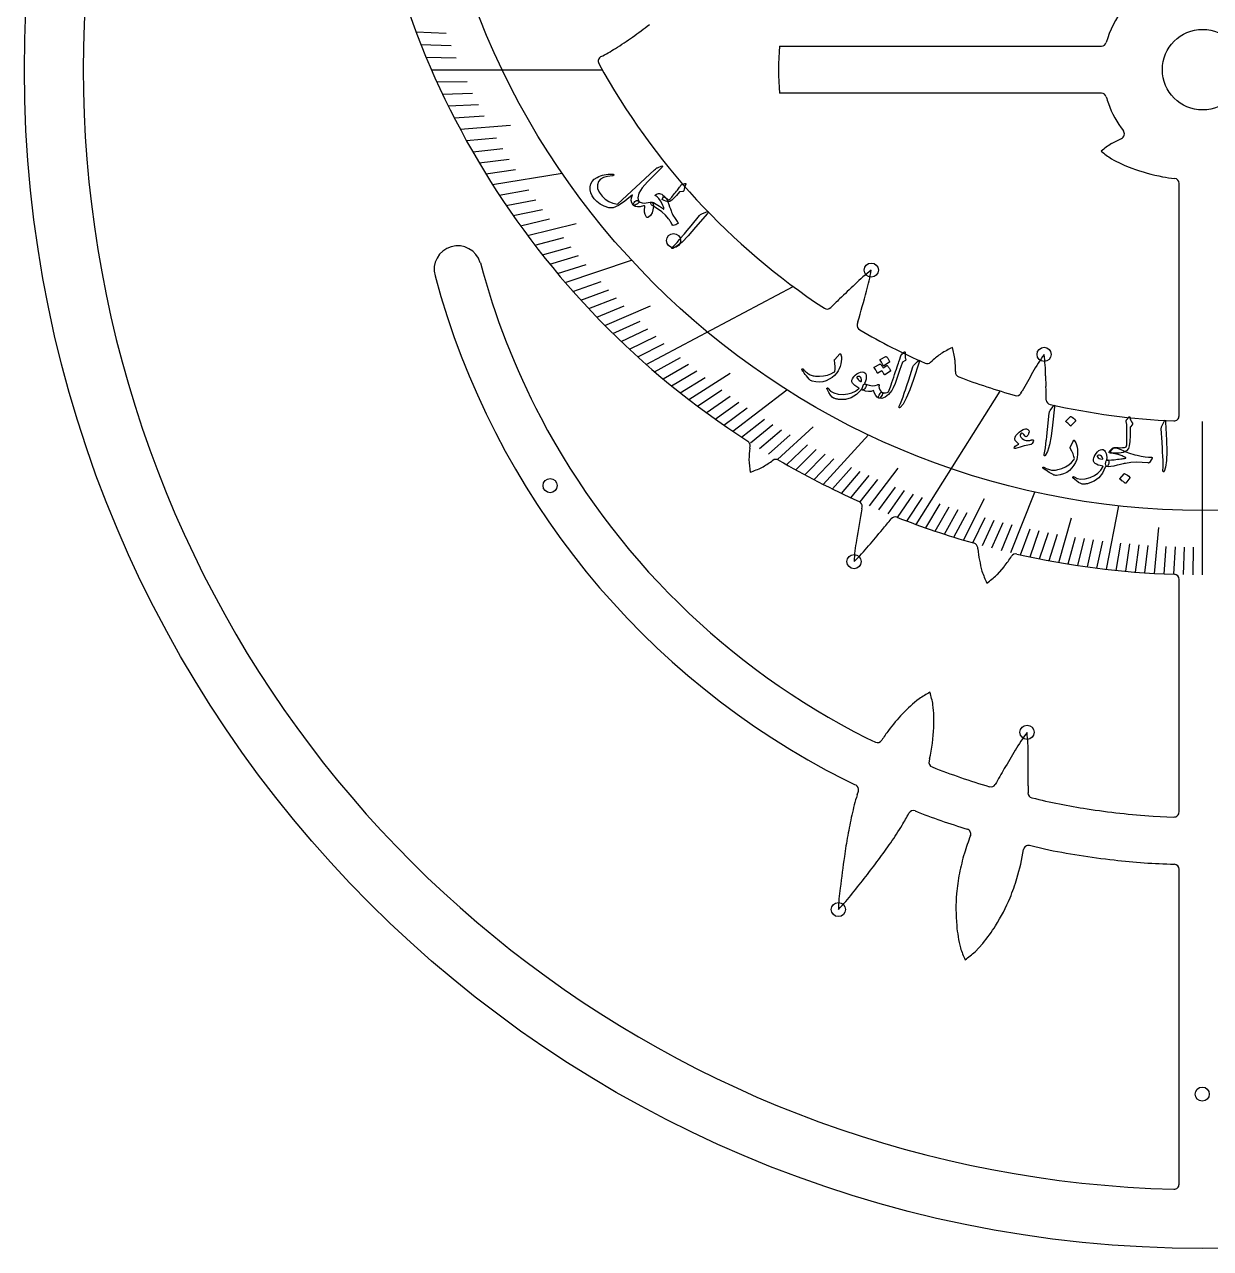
# Model space of a CAD drawing. Header units: millimetres. Extents: x -58 to 58, y -58 to 59.
# Drawn here: x -58.5 to 0.4, y -58.5 to 2.2 of the extents above; entities that cross this region are included whole.
import ezdxf

# ---------------------------------------------------------------- set-up
doc = ezdxf.new("R2010")
doc.units = ezdxf.units.MM
for name, color, linetype in [('CUT_INNER', 6, 'Continuous'), ('CUT_OUTER', 1, 'Continuous'), ('ENGRAVE', 7, 'Continuous'), ('ENGRAVE_FINE', 8, 'Continuous'), ('TEXT', 5, 'Continuous')]:
    doc.layers.add(name, color=color, linetype=linetype)

msp = doc.modelspace()

# ---------------------------------------------------------------- linework, layer by layer
at = {"layer": 'CUT_INNER'}
for points in [[(-21.004, 1.17), (-20.998, 1.17), (-5.026, 1.17)], [(-5.026, -1.17), (-20.998, -1.17), (-21.004, -1.17)], [(-4.529, -3.667), (-4.524, -3.665), (-4.023, -3.41)], [(-1.17, -17.182), (-1.17, -5.647)], [(-35.867, -9.58), (-35.865, -9.586)], [(-17.117, -12.512), (-17.151, -12.624)], [(-13.507, -14.516), (-13.431, -14.446)], [(-12.274, -14.977), (-12.275, -14.999)], [(-7.797, -15.195), (-7.782, -15.721)], [(-9.02, -16.052), (-8.963, -15.951)], [(-22.488, -18.777), (-22.474, -18.683)], [(-21.335, -19.386), (-21.396, -19.431)], [(-16.929, -21.79), (-16.913, -21.7)], [(-11.352, -23.495), (-11.39, -23.484)], [(-11.164, -23.786), (-11.17, -23.715)], [(-9.855, -24.647), (-10.223, -25.07), (-10.226, -25.074)], [(-1.17, -36.837), (-1.17, -25.292)], [(-16.672, -33.169), (-16.249, -33.37)], [(-13.558, -34.206), (-13.584, -34.309)], [(-17.158, -35.993), (-17.095, -35.798)], [(-8.665, -35.536), (-8.671, -35.886)], [(-2.463, -37.041), (-1.431, -37.087)], [(-7.854, -38.674), (-8.597, -38.506)], [(-1.17, -55.307), (-1.17, -39.68)], [(-10.92, -43.361), (-11.296, -43.776), (-11.3, -43.78)]]:
    msp.add_lwpolyline(points, dxfattribs=at)
msp.add_circle((0, 0), 2, dxfattribs=at)
for centre, radius, start, end in [((0, 0), 55.575, 121.71432, 268.52897), ((0, 16.717), 41.783, 133.78134, 237.2799), ((-0.001, 0.001), 4.971, 120.95136, 164.25202), ((-40.805, 19.179), 21.555, 305.45111, 308.21291), ((-37.221, 14.145), 15.375, 301.61756, 305.45119), ((-5.025, 1.42), 0.25, 270, 343.82812), ((-29.761, 0.426), 0.25, 117.99365, 208.65234), ((-34.367, 9.422), 9.857, 297.08694, 301.88023), ((-9.129, 0), 11.932, 174.37423, 185.62577), ((-0.003, 16.714), 34.174, 208.69409, 236.66775), ((-5.025, -1.42), 0.25, 16.17187, 90), ((-0.138, -0.047), 4.827, 195.66088, 199.72697), ((-0.01, -0.005), 4.961, 199.69389, 217.66426), ((-4.137, -3.188), 0.25, 296.91175, 37.26562), ((-0.984, -8.987), 6.393, 123.6779, 129.34865), ((-0.34, 1.77), 7.475, 231.06193, 235.91152), ((-0.997, 1.908), 7.247, 240.82973, 249.66221), ((-0.364, 3.523), 8.981, 249.46047, 259.5775), ((-0.85, 0.3), 5.725, 258.52302, 264.53917), ((-1.42, -5.647), 0.25, 360, 84.23153), ((-36.989, -9.911), 1.17, 16.42808, 196.1143), ((0.059, 0.026), 37.187, 194.98007, 207.69673), ((0, 0), 39.463, 195.03295, 243.26549), ((-11.023, -17.01), 8.91, 127.54584, 134.42251), ((-25.24, -8.488), 8.907, 343.69691, 350.58422), ((34.37, -65.745), 75.508, 133.13842, 133.94094), ((0.842, -31.144), 27.328, 133.66418, 134.95956), ((-81.552, 6.348), 67.138, 343.6851, 345.03538), ((-18.644, -11.629), 0.25, 236.77734, 314.86322), ((-16.911, -12.696), 0.25, 163.30685, 242.17373), ((-0.026, 16.669), 34.124, 240.11595, 246.23478), ((-9.104, -20.479), 7.475, 116.38767, 121.23726), ((-18.611, -15.403), 6.393, 9.00364, 14.67439), ((-13.677, -14.333), 0.25, 246.26953, 312.84695), ((-8.632, -20.031), 7.364, 126.19085, 130.66807), ((-19.04, -14.952), 6.766, 359.78554, 4.65851), ((-0.626, -19.311), 8.91, 144.42099, 151.29746), ((-16.704, -15.284), 8.907, 0.57186, 7.45938), ((-12.025, -15.009), 0.25, 177.8424, 251.16956), ((57.052, -52.823), 75.614, 150.0137, 150.81438), ((-0.006, 16.699), 34.159, 249.25583, 254.20414), ((-687.988, -30.956), 680.377, 1.22629, 1.283024), ((-9.237, -15.93), 0.25, 254.35547, 330.65438), ((-7.519, -16.368), 0.25, 186.24494, 257.16797), ((-0.004, 16.687), 34.148, 257.19088, 267.60613), ((0, 0), 37.123, 207.7033, 243.31364), ((-1.42, -17.182), 0.25, 267.71484, 0), ((-22.721, -18.646), 0.25, 351.54129, 57.12891), ((-15.765, -19.54), 6.766, 173.5223, 178.39527), ((-16.143, -19.045), 6.393, 182.7404, 188.41115), ((-25.557, -13.355), 7.364, 299.92761, 304.40483), ((-21.186, -19.587), 0.25, 59.60076, 126.58371), ((-0.042, 16.637), 41.693, 239.72882, 245.91573), ((-25.039, -12.962), 7.475, 290.12443, 294.97402), ((49.179, -33.508), 67.138, 169.94835, 171.29862), ((-17.158, -21.655), 0.25, 349.52502, 65.91797), ((-39.273, -3.2), 30.515, 319.98501, 321.28039), ((-15.269, -22.445), 0.25, 68.73223, 141.12646), ((-0.025, 16.636), 41.699, 248.69025, 254.18357), ((-73.917, 25.508), 75.508, 319.40166, 320.20418), ((-8.416, -24.904), 8.907, 169.96013, 176.84754), ((-23.478, -17.984), 8.91, 313.80915, 320.68573), ((-11.419, -23.735), 0.25, 4.73438, 74.35547), ((-3.952, -23), 7.255, 186.21893, 195.10538), ((-13.765, -21.402), 5.08, 320.30935, 327.33821), ((-9.278, -24.28), 0.25, 77.17179, 147.14062), ((-0.005, 16.678), 41.744, 257.24429, 268.06933), ((-4.934, -22.745), 6.393, 199.6154, 205.28615), ((-15.213, -19.506), 7.475, 306.99943, 311.84902), ((-1.42, -25.292), 0.25, 360, 88.06641), ((-10.008, -37.487), 7.475, 118.18057, 123.03016), ((-19.669, -32.71), 6.393, 10.79654, 16.4673), ((-9.626, -36.935), 7.247, 127.94837, 136.78086), ((-20.601, -32.307), 7.255, 357.40008, 6.28652), ((-8.43, -38.105), 8.92, 136.56738, 143.41124), ((-11.218, -36.166), 5.527, 142.31448, 148.46308), ((-22.393, -32.253), 9.048, 347.53329, 357.56965), ((-16.141, -33.144), 0.25, 244.57627, 328.24128), ((-1.582, -38.219), 8.91, 143.2292, 150.10574), ((-17.573, -33.857), 8.907, 359.38014, 6.26759), ((55.295, -72.868), 75.508, 148.82168, 149.62421), ((-75.799, -34.796), 67.138, 359.36837, 0.71864), ((-13.342, -34.37), 0.25, 165.99601, 249.66102), ((-0.976, -3), 33.969, 248.49563, 253.563), ((24.383, -54.834), 39.72, 149.51945, 150.81484), ((-11.949, -23.776), 12.853, 243.15543, 245.75908), ((-17.333, -35.722), 0.25, 342.21641, 64.57627), ((-10.512, -35.342), 0.25, 252.20339, 330.54648), ((-2.422, -40.38), 15.375, 163.4237, 167.25734), ((-8.422, -35.891), 0.25, 178.94504, 257.28814), ((-0.987, -5.508), 31.529, 256.25857, 261.33584), ((3.606, -41.743), 21.555, 167.25725, 170.01905), ((-22.634, -32.717), 9.07, 328.22052, 332.52172), ((-14.366, -37.019), 0.25, 69.66102, 152.02088), ((-2.651, -7.51), 31.499, 248.33569, 253.3322), ((0, 0), 37.123, 261.11025, 266.195), ((-1.42, -36.837), 0.25, 267.45763, 360), ((-30.292, -28.166), 17.977, 325.45665, 328.74791), ((16.332, -43.987), 34.477, 170.0109, 171.75257), ((-1.231, -42.053), 11.062, 158.56618, 163.36934), ((-11.762, -37.924), 0.25, 339.648, 72.20339), ((-37.53, -23.187), 26.762, 323.22825, 325.46062), ((-19.893, -36.963), 11.133, 343.46341, 350.9946), ((-8.652, -38.75), 0.25, 77.28814, 169.84353), ((0, 0), 39.463, 258.51962, 263.60437), ((48.653, -48.686), 67.138, 171.74125, 173.09152), ((-53.266, -11.441), 46.399, 321.94694, 323.24232), ((-1.948, -41.857), 10.319, 163.27468, 168.92565), ((-0.491, -5.472), 33.97, 263.39879, 268.45121), ((-1.42, -39.68), 0.25, 360, 87.45763), ((-76.228, 6.45), 75.508, 321.19457, 321.99709), ((-2.791, -41.688), 9.459, 168.94697, 175.16184), ((-9.181, -41.888), 8.909, 171.75333, 178.63955), ((-18.608, -37.34), 9.793, 337.46053, 343.43375), ((-24.452, -35.443), 8.909, 315.60127, 322.47888), ((-3.201, -41.654), 9.048, 175.16041, 185.19677), ((-18.019, -37.587), 9.155, 327.69174, 337.47494), ((-4.984, -41.837), 7.255, 185.02719, 193.91364), ((-17.426, -37.971), 8.448, 320.35825, 327.7448), ((-5.961, -41.561), 6.393, 198.42366, 204.09442), ((-16.17, -38.11), 7.475, 305.80769, 310.65728), ((-1.42, -55.307), 0.25, 268.41797, 360)]:
    msp.add_arc(centre, radius, start, end, dxfattribs=at)
at = {"layer": 'CUT_OUTER'}
msp.add_circle((0, 0), 58.5, dxfattribs=at)
at = {"layer": 'ENGRAVE'}
for points in [[(-38.294, 0), (-29.811, 0)], [(-35.262, -5.698), (-31.803, -5.139)], [(-31.653, -10.559), (-28.355, -9.458)], [(-27.635, -14.623), (-20.33, -10.757)], [(-23.334, -17.944), (-20.651, -15.881)], [(-14.22, -22.572), (-10.049, -15.951)], [(0, -25.067), (0, -17.462)], [(-18.84, -20.578), (-16.593, -18.123)], [(-9.519, -23.968), (-8.325, -20.964)], [(-4.77, -24.793), (-4.165, -21.647)]]:
    msp.add_lwpolyline(points, dxfattribs=at)
for centre, radius in [((0, 16.717), 38.589), ((-26.271, -8.481), 0.351), ((-16.452, -9.945), 0.351), ((-7.872, -14.126), 0.351), ((-32.401, -20.64), 0.351), ((-17.31, -24.414), 0.351), ((-8.719, -32.884), 0.351), ((-18.087, -41.677), 0.351), ((-0.02, -50.837), 0.351)]:
    msp.add_circle(centre, radius, dxfattribs=at)
at = {"layer": 'ENGRAVE_FINE'}
for points in [[(-39.059, 1.876), (-37.562, 1.804)], [(-38.812, 1.242), (-37.315, 1.194)], [(-38.557, 0.617), (-37.059, 0.593)], [(-38.022, -0.608), (-36.524, -0.584)], [(-37.743, -1.208), (-36.246, -1.16)], [(-37.457, -1.799), (-35.96, -1.727)], [(-37.163, -2.382), (-35.668, -2.286)], [(-36.862, -2.956), (-34.369, -2.756)], [(-36.555, -3.521), (-35.065, -3.378)], [(-36.241, -4.078), (-34.754, -3.911)], [(-35.921, -4.627), (-34.437, -4.436)], [(-35.594, -5.167), (-34.114, -4.952)], [(-34.924, -6.221), (-33.453, -5.96)], [(-34.58, -6.736), (-33.115, -6.451)], [(-34.231, -7.243), (-32.771, -6.934)], [(-33.877, -7.741), (-32.423, -7.409)], [(-33.518, -8.231), (-31.101, -7.637)], [(-33.154, -8.713), (-31.714, -8.334)], [(-32.785, -9.186), (-31.353, -8.785)], [(-32.412, -9.652), (-30.987, -9.227)], [(-32.035, -10.109), (-30.618, -9.662)], [(-31.267, -11), (-29.869, -10.508)], [(-30.877, -11.433), (-29.489, -10.919)], [(-30.484, -11.859), (-29.105, -11.323)], [(-30.087, -12.277), (-28.719, -11.718)], [(-29.686, -12.687), (-27.42, -11.718)], [(-29.282, -13.089), (-27.936, -12.487)], [(-28.875, -13.484), (-27.541, -12.861)], [(-28.465, -13.871), (-27.142, -13.227)], [(-28.051, -14.25), (-26.742, -13.585)], [(-27.216, -14.987), (-25.933, -14.28)], [(-26.794, -15.344), (-25.524, -14.617)], [(-26.37, -15.694), (-25.114, -14.947)], [(-25.513, -16.373), (-23.467, -15.059)], [(-25.943, -16.037), (-24.702, -15.27)], [(-25.082, -16.701), (-23.871, -15.895)], [(-24.648, -17.022), (-23.453, -16.197)], [(-24.212, -17.337), (-23.032, -16.492)], [(-23.774, -17.644), (-22.611, -16.781)], [(-22.892, -18.238), (-21.762, -17.338)], [(-22.448, -18.524), (-21.336, -17.607)], [(-22.003, -18.804), (-20.908, -17.869)], [(-21.555, -19.077), (-20.479, -18.125)], [(-21.107, -19.344), (-19.341, -17.726)], [(-20.656, -19.604), (-19.617, -18.617)], [(-20.204, -19.857), (-19.184, -18.854)], [(-19.751, -20.104), (-18.75, -19.085)], [(-19.296, -20.344), (-18.315, -19.309)], [(-18.383, -20.805), (-17.442, -19.74)], [(-17.925, -21.026), (-17.004, -19.946)], [(-16.543, -21.652), (-15.112, -19.78)], [(-17.465, -21.241), (-16.565, -20.147)], [(-17.005, -21.45), (-16.125, -20.341)], [(-16.08, -21.849), (-15.244, -20.712)], [(-15.616, -22.038), (-14.802, -20.889)], [(-15.152, -22.223), (-14.359, -21.061)], [(-14.686, -22.401), (-13.916, -21.226)], [(-13.753, -22.738), (-13.028, -21.54)], [(-13.285, -22.898), (-12.583, -21.689)], [(-12.816, -23.052), (-12.138, -21.832)], [(-11.877, -23.343), (-10.824, -21.273)], [(-12.347, -23.201), (-11.692, -21.97)], [(-11.406, -23.48), (-10.799, -22.228)], [(-10.935, -23.61), (-10.351, -22.349)], [(-10.463, -23.735), (-9.904, -22.465)], [(-7.149, -24.451), (-6.504, -22.246)], [(-9.991, -23.854), (-9.456, -22.576)], [(-9.045, -24.076), (-8.559, -22.781)], [(-8.572, -24.178), (-8.11, -22.875)], [(-8.098, -24.274), (-7.661, -22.965)], [(-7.623, -24.365), (-7.212, -23.049)], [(-2.386, -24.998), (-2.169, -22.725)], [(-6.673, -24.53), (-6.312, -23.202)], [(-6.198, -24.604), (-5.862, -23.27)], [(-5.722, -24.673), (-5.412, -23.334)], [(-5.246, -24.736), (-4.961, -23.392)], [(-4.294, -24.845), (-4.06, -23.493)], [(-3.817, -24.892), (-3.609, -23.536)], [(-3.34, -24.933), (-3.158, -23.574)], [(-2.863, -24.968), (-2.707, -23.607)], [(-1.909, -25.023), (-1.805, -23.657)], [(-1.432, -25.042), (-1.354, -23.675)], [(-0.955, -25.056), (-0.903, -23.688)], [(-0.477, -25.064), (-0.451, -23.695)]]:
    msp.add_lwpolyline(points, dxfattribs=at)
at = {"layer": 'TEXT'}
for points in [[(-27.571, -5.559), (-27.837, -5.859), (-27.996, -6.127), (-28.046, -6.365), (-27.988, -6.571), (-27.994, -6.592), (-28.02, -6.619), (-28.065, -6.651), (-28.13, -6.688), (-28.182, -6.716), (-28.224, -6.73), (-28.255, -6.732), (-28.275, -6.721), (-28.342, -6.611), (-28.371, -6.488), (-28.363, -6.353), (-28.317, -6.205), (-28.683, -6.528), (-28.998, -6.744), (-29.263, -6.852), (-29.477, -6.852), (-29.714, -6.768), (-29.915, -6.666), (-30.08, -6.547), (-30.209, -6.413), (-30.314, -6.26), (-30.384, -6.108), (-30.419, -5.958), (-30.419, -5.81), (-30.384, -5.67), (-30.314, -5.546), (-30.208, -5.438), (-30.067, -5.345), (-29.984, -5.305), (-29.898, -5.271), (-29.807, -5.242), (-29.712, -5.218), (-29.614, -5.2), (-29.511, -5.188), (-29.404, -5.181), (-29.292, -5.179), (-29.279, -5.181), (-29.267, -5.186), (-29.256, -5.193), (-29.247, -5.202), (-29.242, -5.211), (-29.24, -5.221), (-29.241, -5.231), (-29.245, -5.242), (-29.252, -5.252), (-29.263, -5.259), (-29.278, -5.264), (-29.296, -5.266), (-29.548, -5.294), (-29.749, -5.35), (-29.899, -5.435), (-29.998, -5.55), (-30.054, -5.714), (-30.043, -5.891), (-29.966, -6.078), (-29.822, -6.276), (-29.663, -6.427), (-29.482, -6.545), (-29.28, -6.628), (-29.057, -6.677), (-27.214, -4.975), (-27.17, -4.934), (-27.131, -4.902), (-27.097, -4.878), (-27.068, -4.863), (-26.854, -4.777), (-26.823, -4.785), (-26.815, -4.805), (-26.83, -4.836), (-26.867, -4.878)], [(-25.779, -5.676), (-25.763, -5.67), (-25.748, -5.665), (-25.734, -5.661), (-25.722, -5.657), (-25.712, -5.653), (-25.704, -5.65), (-25.697, -5.648), (-25.692, -5.646), (-25.682, -5.645), (-25.674, -5.647), (-25.666, -5.65), (-25.66, -5.655), (-25.656, -5.662), (-25.654, -5.67), (-25.654, -5.677), (-25.658, -5.686), (-25.699, -5.767), (-25.73, -5.846), (-25.752, -5.924), (-25.763, -6.001), (-25.768, -6.019), (-25.778, -6.033), (-25.794, -6.042), (-25.816, -6.047), (-25.968, -6.064), (-26.124, -6.248), (-26.25, -6.383), (-26.36, -6.479), (-26.454, -6.536), (-26.532, -6.554), (-26.583, -6.547), (-26.651, -6.528), (-26.734, -6.495), (-26.833, -6.448), (-26.811, -6.356), (-26.775, -6.309), (-26.723, -6.308), (-26.657, -6.353), (-26.613, -6.392), (-26.571, -6.425), (-26.532, -6.452), (-26.494, -6.473), (-26.482, -6.463), (-26.465, -6.447), (-26.444, -6.424), (-26.419, -6.395), (-26.389, -6.36), (-26.355, -6.319), (-26.316, -6.271), (-26.273, -6.218), (-26.219, -6.152), (-26.169, -6.09), (-26.123, -6.032), (-26.08, -5.977), (-26.041, -5.926), (-26.006, -5.877), (-25.975, -5.832), (-25.948, -5.79), (-25.925, -5.757), (-25.905, -5.732), (-25.888, -5.715), (-25.873, -5.707), (-25.857, -5.703), (-25.836, -5.696), (-25.81, -5.687), (-25.779, -5.676)], [(-27.327, -6.579), (-27.299, -6.619), (-27.28, -6.668), (-27.27, -6.726), (-27.271, -6.792), (-27.294, -6.963), (-27.341, -7.109), (-27.414, -7.229), (-27.511, -7.323), (-27.546, -7.342), (-27.579, -7.342), (-27.608, -7.324), (-27.635, -7.288), (-27.682, -7.187), (-27.708, -7.074), (-27.713, -6.947), (-27.698, -6.807), (-27.697, -6.778), (-27.706, -6.761), (-27.727, -6.755), (-27.757, -6.76), (-27.923, -6.805), (-28.066, -6.813), (-28.183, -6.784), (-28.277, -6.718), (-28.282, -6.708), (-28.282, -6.693), (-28.276, -6.674), (-28.266, -6.651), (-28.228, -6.592), (-28.188, -6.545), (-28.147, -6.511), (-28.104, -6.488), (-28.084, -6.484), (-28.064, -6.486), (-28.043, -6.493), (-28.022, -6.507), (-27.929, -6.574), (-27.833, -6.614), (-27.734, -6.626), (-27.633, -6.611), (-27.526, -6.584), (-27.44, -6.57), (-27.374, -6.568), (-27.327, -6.579)], [(-27.173, -6.209), (-27.122, -6.182), (-27.072, -6.163), (-27.022, -6.152), (-26.973, -6.149), (-26.919, -6.159), (-26.861, -6.183), (-26.8, -6.221), (-26.736, -6.273), (-26.704, -6.305), (-26.675, -6.337), (-26.648, -6.37), (-26.624, -6.405), (-26.603, -6.441), (-26.584, -6.478), (-26.567, -6.515), (-26.552, -6.553), (-26.507, -6.686), (-26.465, -6.805), (-26.427, -6.91), (-26.394, -7), (-26.365, -7.075), (-26.34, -7.137), (-26.32, -7.185), (-26.303, -7.218), (-26.268, -7.277), (-26.232, -7.334), (-26.197, -7.388), (-26.162, -7.438), (-26.127, -7.485), (-26.094, -7.529), (-26.063, -7.57), (-26.034, -7.608), (-26.03, -7.614), (-26.032, -7.622), (-26.039, -7.63), (-26.051, -7.638), (-26.108, -7.67), (-26.166, -7.695), (-26.227, -7.714), (-26.29, -7.727), (-26.299, -7.726), (-26.307, -7.723), (-26.314, -7.718), (-26.321, -7.71), (-26.349, -7.662), (-26.376, -7.616), (-26.402, -7.573), (-26.428, -7.532), (-26.453, -7.493), (-26.477, -7.458), (-26.502, -7.425), (-26.525, -7.395), (-26.676, -7.224), (-26.854, -7.062), (-27.06, -6.907), (-27.294, -6.758), (-27.334, -6.732), (-27.364, -6.702), (-27.386, -6.67), (-27.4, -6.636), (-27.403, -6.605), (-27.395, -6.584), (-27.377, -6.573), (-27.348, -6.572), (-27.263, -6.599), (-27.14, -6.666), (-26.977, -6.77), (-26.775, -6.912), (-26.766, -6.917), (-26.758, -6.92), (-26.753, -6.921), (-26.749, -6.919), (-26.746, -6.891), (-26.762, -6.833), (-26.797, -6.747), (-26.85, -6.631), (-26.918, -6.506), (-26.995, -6.4), (-27.081, -6.312), (-27.179, -6.242), (-27.188, -6.235), (-27.19, -6.228), (-27.185, -6.219), (-27.173, -6.209)], [(-24.661, -7.066), (-24.588, -7.043), (-24.553, -7.046), (-24.553, -7.074), (-24.59, -7.129), (-25.179, -7.816), (-25.541, -8.238), (-25.849, -8.555), (-26.105, -8.766), (-26.31, -8.87), (-26.331, -8.874), (-26.346, -8.873), (-26.354, -8.867), (-26.354, -8.856), (-26.351, -8.844), (-26.344, -8.831), (-26.334, -8.817), (-26.32, -8.802), (-26.206, -8.691), (-26.089, -8.568), (-25.971, -8.433), (-25.851, -8.286), (-25.819, -8.248), (-25.734, -8.146), (-25.594, -7.978), (-25.401, -7.745), (-24.975, -7.228), (-24.951, -7.202), (-24.926, -7.18), (-24.901, -7.163), (-24.875, -7.151)], [(-18.008, -14.108), (-18.003, -14.103), (-17.998, -14.1), (-17.993, -14.098), (-17.989, -14.097), (-17.98, -14.102), (-17.971, -14.112), (-17.964, -14.128), (-17.957, -14.15), (-17.939, -14.253), (-17.936, -14.361), (-17.946, -14.476), (-17.97, -14.598), (-18.006, -14.722), (-18.051, -14.84), (-18.105, -14.949), (-18.17, -15.051), (-18.277, -15.173), (-18.401, -15.277), (-18.54, -15.365), (-18.696, -15.436), (-18.862, -15.485), (-19.032, -15.505), (-19.205, -15.494), (-19.381, -15.454), (-19.425, -15.438), (-19.466, -15.417), (-19.503, -15.389), (-19.536, -15.356), (-19.608, -15.27), (-19.672, -15.192), (-19.729, -15.121), (-19.778, -15.058), (-19.819, -15.002), (-19.852, -14.954), (-19.877, -14.914), (-19.895, -14.882), (-19.898, -14.874), (-19.899, -14.867), (-19.898, -14.861), (-19.896, -14.855), (-19.892, -14.85), (-19.886, -14.845), (-19.88, -14.842), (-19.873, -14.84), (-19.865, -14.839), (-19.857, -14.842), (-19.849, -14.847), (-19.842, -14.855), (-19.796, -14.904), (-19.75, -14.949), (-19.705, -14.989), (-19.661, -15.026), (-19.618, -15.059), (-19.574, -15.088), (-19.53, -15.114), (-19.487, -15.136), (-19.442, -15.155), (-19.393, -15.171), (-19.341, -15.185), (-19.285, -15.196), (-19.226, -15.204), (-19.163, -15.21), (-19.096, -15.212), (-19.026, -15.212), (-18.822, -15.196), (-18.634, -15.159), (-18.462, -15.1), (-18.306, -15.019), (-18.295, -15.012), (-18.285, -15.002), (-18.277, -14.989), (-18.271, -14.972), (-18.253, -14.863), (-18.248, -14.733), (-18.257, -14.582), (-18.278, -14.41), (-18.278, -14.4), (-18.276, -14.392), (-18.274, -14.386), (-18.27, -14.381)], [(-14.959, -14.146), (-14.912, -14.102), (-14.875, -14.068), (-14.848, -14.042), (-14.831, -14.024), (-14.819, -14.014), (-14.807, -14.008), (-14.796, -14.007), (-14.785, -14.01), (-14.774, -14.017), (-14.768, -14.028), (-14.765, -14.042), (-14.766, -14.059), (-14.774, -14.143), (-14.774, -14.222), (-14.764, -14.297), (-14.746, -14.367), (-14.742, -14.388), (-14.747, -14.408), (-14.762, -14.426), (-14.786, -14.442), (-14.905, -14.511), (-14.922, -14.56), (-14.939, -14.607), (-14.955, -14.654), (-14.971, -14.7), (-14.987, -14.745), (-15.002, -14.789), (-15.017, -14.833), (-15.031, -14.875), (-15.163, -15.27), (-15.274, -15.575), (-15.363, -15.79), (-15.432, -15.915), (-15.606, -16.119), (-15.771, -16.252), (-15.926, -16.314), (-16.073, -16.305), (-16.076, -16.304), (-16.079, -16.302), (-16.083, -16.3), (-16.086, -16.299), (-16.097, -16.27), (-16.089, -16.222), (-16.062, -16.152), (-16.017, -16.063), (-15.997, -16.031), (-15.976, -16.011), (-15.953, -16.003), (-15.928, -16.008), (-15.835, -16.032), (-15.749, -16.036), (-15.672, -16.019), (-15.602, -15.981), (-15.572, -15.91), (-15.539, -15.829), (-15.504, -15.736), (-15.467, -15.634), (-15.427, -15.521), (-15.385, -15.398), (-15.34, -15.266), (-15.293, -15.125), (-15.246, -14.986), (-15.204, -14.862), (-15.166, -14.751), (-15.134, -14.654), (-15.107, -14.571), (-15.084, -14.503), (-15.065, -14.448), (-15.051, -14.408), (-14.991, -14.204), (-14.983, -14.185), (-14.975, -14.169), (-14.967, -14.156), (-14.959, -14.146)], [(-15.733, -14.23), (-15.727, -14.228), (-15.72, -14.229), (-15.712, -14.232), (-15.704, -14.237), (-15.679, -14.265), (-15.656, -14.293), (-15.634, -14.323), (-15.614, -14.353), (-15.595, -14.384), (-15.577, -14.416), (-15.561, -14.45), (-15.547, -14.485), (-15.544, -14.496), (-15.545, -14.505), (-15.548, -14.512), (-15.555, -14.518), (-15.834, -14.691), (-15.842, -14.693), (-15.849, -14.689), (-15.856, -14.681), (-15.863, -14.668), (-15.868, -14.657), (-15.877, -14.64), (-15.89, -14.617), (-15.906, -14.588), (-15.927, -14.553), (-15.951, -14.512), (-15.98, -14.464), (-16.012, -14.41), (-16.016, -14.402), (-16.017, -14.395), (-16.014, -14.39), (-16.009, -14.387)], [(-14.158, -14.482), (-14.099, -14.433), (-14.065, -14.423), (-14.055, -14.449), (-14.069, -14.514), (-14.364, -15.37), (-14.544, -15.895), (-14.714, -16.303), (-14.874, -16.594), (-15.026, -16.766), (-15.045, -16.778), (-15.059, -16.782), (-15.068, -16.779), (-15.073, -16.77), (-15.074, -16.757), (-15.073, -16.742), (-15.068, -16.726), (-15.061, -16.706), (-14.995, -16.561), (-14.932, -16.404), (-14.873, -16.235), (-14.815, -16.054), (-14.799, -16.007), (-14.758, -15.88), (-14.69, -15.673), (-14.596, -15.386), (-14.391, -14.747), (-14.378, -14.714), (-14.363, -14.685), (-14.345, -14.66), (-14.326, -14.639)], [(-16.975, -15.896), (-17.194, -16.124), (-17.444, -16.279), (-17.726, -16.36), (-18.04, -16.367), (-18.081, -16.363), (-18.121, -16.357), (-18.16, -16.35), (-18.198, -16.342), (-18.233, -16.332), (-18.268, -16.321), (-18.3, -16.309), (-18.331, -16.296), (-18.397, -16.245), (-18.473, -16.156), (-18.557, -16.027), (-18.649, -15.858), (-18.657, -15.837), (-18.659, -15.82), (-18.655, -15.806), (-18.645, -15.797), (-18.632, -15.793), (-18.619, -15.795), (-18.607, -15.803), (-18.595, -15.817), (-18.474, -15.947), (-18.308, -16.04), (-18.098, -16.095), (-17.845, -16.113), (-17.622, -16.094), (-17.417, -16.039), (-17.232, -15.949), (-17.065, -15.825), (-17.062, -15.818), (-17.062, -15.813), (-17.063, -15.807), (-17.066, -15.803), (-17.177, -15.736), (-17.267, -15.672), (-17.337, -15.61), (-17.386, -15.55), (-17.413, -15.483), (-17.413, -15.412), (-17.387, -15.334), (-17.334, -15.251), (-17.326, -15.241), (-17.318, -15.23), (-17.309, -15.22), (-17.299, -15.21), (-17.289, -15.199), (-17.278, -15.188), (-17.267, -15.177), (-17.254, -15.165), (-17.166, -15.093), (-17.078, -15.041), (-16.991, -15.009), (-16.905, -14.998), (-16.828, -15.007), (-16.77, -15.038), (-16.73, -15.092), (-16.708, -15.168), (-16.703, -15.261), (-16.714, -15.36), (-16.741, -15.465), (-16.784, -15.577), (-16.777, -15.58), (-16.771, -15.583), (-16.765, -15.586), (-16.758, -15.588), (-16.752, -15.59), (-16.746, -15.593), (-16.739, -15.596), (-16.733, -15.599), (-16.713, -15.615), (-16.703, -15.639), (-16.703, -15.668), (-16.712, -15.705), (-16.728, -15.743), (-16.747, -15.779), (-16.771, -15.814), (-16.798, -15.847), (-16.826, -15.875), (-16.85, -15.892), (-16.87, -15.899), (-16.887, -15.897), (-16.95, -15.864), (-16.953, -15.87), (-16.959, -15.877), (-16.966, -15.886), (-16.975, -15.896)], [(-15.685, -14.683), (-15.679, -14.681), (-15.672, -14.681), (-15.665, -14.684), (-15.656, -14.689), (-15.631, -14.717), (-15.607, -14.746), (-15.585, -14.775), (-15.564, -14.805), (-15.544, -14.836), (-15.527, -14.868), (-15.51, -14.902), (-15.495, -14.937), (-15.493, -14.947), (-15.494, -14.955), (-15.499, -14.962), (-15.506, -14.969), (-15.785, -15.143), (-15.791, -15.144), (-15.797, -15.141), (-15.804, -15.133), (-15.811, -15.122), (-15.816, -15.114), (-15.823, -15.102), (-15.833, -15.085), (-15.845, -15.064), (-15.86, -15.039), (-15.878, -15.009), (-15.899, -14.976), (-15.922, -14.939), (-16.129, -15.065), (-16.137, -15.067), (-16.144, -15.064), (-16.151, -15.056), (-16.158, -15.042), (-16.163, -15.031), (-16.173, -15.014), (-16.186, -14.991), (-16.202, -14.962), (-16.223, -14.927), (-16.247, -14.885), (-16.277, -14.837), (-16.31, -14.782), (-16.312, -14.775), (-16.312, -14.769), (-16.309, -14.764), (-16.303, -14.761), (-16.024, -14.606), (-16.018, -14.604), (-16.012, -14.605), (-16.004, -14.607), (-15.996, -14.613), (-15.978, -14.633), (-15.96, -14.653), (-15.943, -14.674), (-15.927, -14.695), (-15.911, -14.717), (-15.896, -14.74), (-15.883, -14.764), (-15.87, -14.788)], [(-16.943, -15.448), (-16.946, -15.37), (-16.961, -15.308), (-16.989, -15.262), (-17.029, -15.231), (-17.059, -15.224), (-17.089, -15.223), (-17.117, -15.227), (-17.145, -15.236), (-17.156, -15.243), (-17.163, -15.254), (-17.165, -15.268), (-17.163, -15.285), (-17.145, -15.333), (-17.107, -15.379), (-17.049, -15.424), (-16.97, -15.467), (-16.961, -15.47), (-16.953, -15.467), (-16.947, -15.46), (-16.943, -15.448)], [(-15.928, -16.008), (-15.905, -16.029), (-15.89, -16.047), (-15.882, -16.063), (-15.882, -16.075), (-15.886, -16.091), (-15.894, -16.11), (-15.906, -16.131), (-15.92, -16.154), (-15.972, -16.228), (-16.014, -16.278), (-16.048, -16.303), (-16.073, -16.305), (-16.157, -16.248), (-16.23, -16.166), (-16.289, -16.058), (-16.335, -15.925), (-16.462, -15.963), (-16.596, -15.97), (-16.739, -15.948), (-16.89, -15.895), (-16.904, -15.884), (-16.911, -15.868), (-16.913, -15.848), (-16.908, -15.823), (-16.863, -15.672), (-16.858, -15.656), (-16.848, -15.64), (-16.834, -15.625), (-16.814, -15.611), (-16.796, -15.602), (-16.777, -15.597), (-16.758, -15.597), (-16.738, -15.601), (-16.558, -15.662), (-16.399, -15.688), (-16.259, -15.678), (-16.139, -15.633), (-16.124, -15.626), (-16.11, -15.623), (-16.095, -15.624), (-16.08, -15.629), (-16.068, -15.638), (-16.061, -15.648), (-16.06, -15.66), (-16.065, -15.674), (-16.07, -15.686), (-16.075, -15.698), (-16.077, -15.708), (-16.078, -15.717), (-16.055, -15.811), (-16.022, -15.891), (-15.98, -15.956), (-15.928, -16.008)], [(-7.442, -16.726), (-7.394, -16.666), (-7.363, -16.649), (-7.348, -16.673), (-7.348, -16.739), (-7.461, -17.637), (-7.529, -18.188), (-7.612, -18.623), (-7.709, -18.94), (-7.822, -19.14), (-7.838, -19.155), (-7.851, -19.162), (-7.86, -19.162), (-7.867, -19.153), (-7.871, -19.141), (-7.872, -19.126), (-7.872, -19.109), (-7.868, -19.089), (-7.834, -18.933), (-7.805, -18.766), (-7.781, -18.589), (-7.762, -18.4), (-7.756, -18.351), (-7.741, -18.218), (-7.718, -18.001), (-7.685, -17.701), (-7.615, -17.034), (-7.609, -16.999), (-7.6, -16.967), (-7.589, -16.939), (-7.574, -16.915)], [(-6.566, -17.209), (-6.561, -17.205), (-6.554, -17.203), (-6.547, -17.204), (-6.537, -17.207), (-6.475, -17.248), (-6.418, -17.295), (-6.366, -17.347), (-6.319, -17.405), (-6.315, -17.413), (-6.314, -17.421), (-6.316, -17.428), (-6.321, -17.435), (-6.537, -17.679), (-6.545, -17.684), (-6.553, -17.684), (-6.562, -17.679), (-6.572, -17.668), (-6.58, -17.659), (-6.594, -17.645), (-6.612, -17.627), (-6.636, -17.604), (-6.664, -17.576), (-6.699, -17.543), (-6.739, -17.505), (-6.786, -17.462), (-6.792, -17.455), (-6.794, -17.449), (-6.793, -17.443), (-6.788, -17.439)], [(-3.769, -18.624), (-3.766, -18.518), (-3.763, -18.406), (-3.762, -18.289), (-3.761, -18.166), (-3.762, -18.037), (-3.764, -17.901), (-3.767, -17.759), (-3.771, -17.61), (-3.796, -17.455), (-3.794, -17.435), (-3.79, -17.417), (-3.783, -17.399), (-3.774, -17.383), (-3.768, -17.375), (-3.761, -17.364), (-3.751, -17.351), (-3.739, -17.335), (-3.724, -17.317), (-3.708, -17.295), (-3.69, -17.271), (-3.671, -17.243), (-3.664, -17.234), (-3.656, -17.228), (-3.647, -17.225), (-3.637, -17.224), (-3.629, -17.227), (-3.623, -17.233), (-3.619, -17.243), (-3.616, -17.256), (-3.6, -17.331), (-3.574, -17.404), (-3.537, -17.476), (-3.491, -17.547), (-3.48, -17.566), (-3.477, -17.585), (-3.482, -17.603), (-3.495, -17.62), (-3.58, -17.719), (-3.587, -17.731), (-3.593, -17.748), (-3.596, -17.769), (-3.598, -17.794), (-3.596, -18.157), (-3.61, -18.446), (-3.641, -18.663), (-3.689, -18.806), (-3.785, -18.917), (-3.939, -18.991), (-4.152, -19.029), (-4.422, -19.03), (-4.521, -19.012), (-4.566, -18.975), (-4.557, -18.919), (-4.495, -18.843), (-4.485, -18.833), (-4.475, -18.824), (-4.465, -18.814), (-4.455, -18.805), (-4.446, -18.797), (-4.437, -18.788), (-4.428, -18.779), (-4.42, -18.771), (-4.399, -18.756), (-4.376, -18.746), (-4.35, -18.741), (-4.321, -18.742), (-4.19, -18.754), (-4.075, -18.759), (-3.974, -18.756), (-3.888, -18.748), (-3.839, -18.735), (-3.803, -18.71), (-3.779, -18.673), (-3.769, -18.624)], [(-1.932, -17.489), (-1.895, -17.423), (-1.867, -17.401), (-1.847, -17.422), (-1.837, -17.487), (-1.803, -18.392), (-1.782, -18.947), (-1.792, -19.389), (-1.837, -19.718), (-1.916, -19.933), (-1.929, -19.951), (-1.941, -19.96), (-1.95, -19.961), (-1.958, -19.953), (-1.964, -19.942), (-1.968, -19.928), (-1.97, -19.91), (-1.97, -19.89), (-1.961, -19.731), (-1.96, -19.562), (-1.965, -19.382), (-1.977, -19.193), (-1.979, -19.144), (-1.986, -19.01), (-1.998, -18.793), (-2.014, -18.491), (-2.053, -17.821), (-2.053, -17.786), (-2.049, -17.753), (-2.042, -17.724), (-2.032, -17.697)], [(-8.462, -18.548), (-8.477, -18.57), (-8.493, -18.588), (-8.509, -18.601), (-8.526, -18.608), (-8.601, -18.618), (-8.682, -18.631), (-8.768, -18.649), (-8.861, -18.67), (-8.959, -18.696), (-9.063, -18.726), (-9.173, -18.761), (-9.289, -18.8), (-9.309, -18.803), (-9.325, -18.802), (-9.338, -18.796), (-9.347, -18.785), (-9.35, -18.78), (-9.351, -18.777), (-9.352, -18.774), (-9.352, -18.772), (-9.343, -18.733), (-9.302, -18.688), (-9.227, -18.638), (-9.121, -18.581), (-9.233, -18.49), (-9.303, -18.401), (-9.33, -18.314), (-9.316, -18.23), (-9.276, -18.157), (-9.209, -18.08), (-9.116, -17.996), (-8.995, -17.907), (-8.92, -17.861), (-8.854, -17.832), (-8.798, -17.818), (-8.751, -17.821), (-8.677, -17.853), (-8.633, -17.904), (-8.62, -17.974), (-8.639, -18.062), (-8.651, -18.093), (-8.668, -18.125), (-8.691, -18.155), (-8.719, -18.186), (-8.746, -18.207), (-8.77, -18.214), (-8.793, -18.205), (-8.812, -18.181), (-8.871, -18.102), (-8.927, -18.056), (-8.98, -18.045), (-9.03, -18.069), (-9.064, -18.118), (-9.063, -18.174), (-9.027, -18.238), (-8.955, -18.308), (-8.896, -18.35), (-8.83, -18.38), (-8.757, -18.4), (-8.675, -18.409), (-8.648, -18.409), (-8.618, -18.405), (-8.587, -18.399), (-8.553, -18.39), (-8.535, -18.385), (-8.518, -18.381), (-8.501, -18.377), (-8.485, -18.374), (-8.469, -18.372), (-8.455, -18.37), (-8.442, -18.37), (-8.431, -18.37), (-8.403, -18.378), (-8.39, -18.396), (-8.393, -18.424), (-8.411, -18.462)], [(-6.418, -18.401), (-6.415, -18.395), (-6.412, -18.39), (-6.408, -18.387), (-6.404, -18.385), (-6.394, -18.386), (-6.383, -18.392), (-6.37, -18.405), (-6.356, -18.423), (-6.304, -18.514), (-6.264, -18.615), (-6.234, -18.726), (-6.215, -18.848), (-6.207, -18.978), (-6.209, -19.103), (-6.223, -19.225), (-6.249, -19.343), (-6.309, -19.494), (-6.389, -19.634), (-6.49, -19.764), (-6.612, -19.884), (-6.752, -19.987), (-6.905, -20.063), (-7.071, -20.112), (-7.25, -20.134), (-7.297, -20.135), (-7.342, -20.128), (-7.387, -20.115), (-7.43, -20.095), (-7.526, -20.039), (-7.613, -19.987), (-7.691, -19.94), (-7.758, -19.897), (-7.816, -19.859), (-7.863, -19.825), (-7.901, -19.797), (-7.928, -19.772), (-7.934, -19.765), (-7.937, -19.759), (-7.939, -19.753), (-7.939, -19.747), (-7.936, -19.741), (-7.933, -19.735), (-7.928, -19.729), (-7.922, -19.725), (-7.915, -19.722), (-7.907, -19.721), (-7.898, -19.724), (-7.888, -19.728), (-7.827, -19.759), (-7.769, -19.785), (-7.713, -19.808), (-7.66, -19.828), (-7.607, -19.844), (-7.556, -19.856), (-7.507, -19.866), (-7.458, -19.871), (-7.409, -19.874), (-7.358, -19.872), (-7.304, -19.867), (-7.248, -19.859), (-7.189, -19.847), (-7.128, -19.831), (-7.065, -19.81), (-7, -19.786), (-6.813, -19.702), (-6.649, -19.602), (-6.507, -19.488), (-6.388, -19.36), (-6.38, -19.349), (-6.375, -19.336), (-6.372, -19.321), (-6.371, -19.303), (-6.391, -19.194), (-6.431, -19.071), (-6.491, -18.932), (-6.57, -18.777), (-6.573, -18.768), (-6.574, -18.759), (-6.574, -18.753), (-6.572, -18.747)], [(-4.033, -18.861), (-3.95, -18.904), (-3.862, -18.945), (-3.77, -18.983), (-3.674, -19.019), (-3.575, -19.052), (-3.472, -19.082), (-3.367, -19.11), (-3.258, -19.137), (-3.047, -19.181), (-2.859, -19.21), (-2.695, -19.226), (-2.553, -19.227), (-2.538, -19.228), (-2.526, -19.232), (-2.517, -19.24), (-2.511, -19.252), (-2.508, -19.265), (-2.508, -19.279), (-2.511, -19.293), (-2.518, -19.307), (-2.643, -19.493), (-2.655, -19.508), (-2.67, -19.517), (-2.687, -19.52), (-2.708, -19.518), (-3.003, -19.49), (-3.287, -19.483), (-3.561, -19.498), (-3.825, -19.536), (-3.84, -19.538), (-3.865, -19.543), (-3.901, -19.551), (-3.947, -19.561), (-4.005, -19.575), (-4.073, -19.591), (-4.151, -19.609), (-4.241, -19.63), (-4.414, -19.668), (-4.558, -19.692), (-4.673, -19.702), (-4.758, -19.7), (-4.779, -19.689), (-4.795, -19.663), (-4.808, -19.622), (-4.816, -19.566), (-4.814, -19.477), (-4.795, -19.415), (-4.761, -19.38), (-4.712, -19.372), (-4.638, -19.374), (-4.532, -19.369), (-4.395, -19.356), (-4.225, -19.336), (-4.139, -19.325), (-4.064, -19.315), (-4, -19.306), (-3.947, -19.299), (-3.904, -19.293), (-3.873, -19.288), (-3.852, -19.284), (-3.843, -19.282), (-3.839, -19.281), (-3.836, -19.28), (-3.833, -19.279), (-3.831, -19.278), (-3.829, -19.277), (-3.827, -19.277), (-3.825, -19.277), (-3.824, -19.277), (-3.812, -19.273), (-3.807, -19.267), (-3.809, -19.262), (-3.818, -19.255), (-3.857, -19.231), (-3.899, -19.209), (-3.943, -19.188), (-3.99, -19.168), (-4.039, -19.149), (-4.091, -19.131), (-4.144, -19.114), (-4.201, -19.098), (-4.256, -19.082), (-4.311, -19.069), (-4.365, -19.056), (-4.419, -19.045), (-4.471, -19.036), (-4.523, -19.029), (-4.573, -19.023), (-4.621, -19.02), (-4.634, -19.017), (-4.641, -19.011), (-4.645, -19.002), (-4.644, -18.991), (-4.635, -18.972), (-4.625, -18.953), (-4.613, -18.936), (-4.601, -18.919), (-4.587, -18.902), (-4.572, -18.884), (-4.557, -18.866), (-4.54, -18.849), (-4.504, -18.815), (-4.47, -18.79), (-4.437, -18.773), (-4.404, -18.765), (-4.325, -18.765), (-4.237, -18.78), (-4.14, -18.812), (-4.033, -18.861)], [(-4.838, -19.73), (-4.966, -20.018), (-5.148, -20.25), (-5.386, -20.422), (-5.678, -20.536), (-5.719, -20.545), (-5.758, -20.554), (-5.797, -20.56), (-5.835, -20.565), (-5.872, -20.569), (-5.908, -20.57), (-5.942, -20.57), (-5.976, -20.567), (-6.056, -20.543), (-6.157, -20.485), (-6.28, -20.392), (-6.424, -20.265), (-6.439, -20.248), (-6.447, -20.232), (-6.447, -20.218), (-6.441, -20.206), (-6.43, -20.198), (-6.418, -20.195), (-6.403, -20.198), (-6.387, -20.208), (-6.229, -20.288), (-6.042, -20.319), (-5.826, -20.3), (-5.582, -20.23), (-5.378, -20.136), (-5.204, -20.015), (-5.061, -19.867), (-4.947, -19.693), (-4.947, -19.686), (-4.948, -19.681), (-4.951, -19.677), (-4.955, -19.673), (-5.082, -19.648), (-5.189, -19.619), (-5.276, -19.584), (-5.342, -19.544), (-5.39, -19.491), (-5.415, -19.424), (-5.417, -19.342), (-5.396, -19.246), (-5.391, -19.233), (-5.387, -19.221), (-5.382, -19.208), (-5.377, -19.195), (-5.371, -19.181), (-5.364, -19.168), (-5.357, -19.153), (-5.349, -19.138), (-5.291, -19.04), (-5.226, -18.962), (-5.155, -18.902), (-5.078, -18.861), (-5.003, -18.843), (-4.937, -18.853), (-4.881, -18.89), (-4.835, -18.954), (-4.799, -19.04), (-4.775, -19.137), (-4.764, -19.245), (-4.767, -19.364), (-4.76, -19.365), (-4.753, -19.366), (-4.746, -19.366), (-4.739, -19.366), (-4.732, -19.366), (-4.726, -19.367), (-4.718, -19.367), (-4.711, -19.368), (-4.687, -19.377), (-4.67, -19.395), (-4.659, -19.423), (-4.656, -19.461), (-4.657, -19.501), (-4.663, -19.542), (-4.674, -19.583), (-4.688, -19.623), (-4.705, -19.659), (-4.721, -19.683), (-4.738, -19.697), (-4.755, -19.7), (-4.825, -19.691), (-4.827, -19.697), (-4.829, -19.706), (-4.833, -19.717), (-4.838, -19.73)], [(-4.96, -19.297), (-4.99, -19.225), (-5.025, -19.172), (-5.067, -19.138), (-5.115, -19.123), (-5.146, -19.127), (-5.174, -19.135), (-5.2, -19.149), (-5.223, -19.167), (-5.231, -19.178), (-5.234, -19.19), (-5.231, -19.204), (-5.223, -19.22), (-5.19, -19.258), (-5.138, -19.288), (-5.068, -19.311), (-4.979, -19.325), (-4.97, -19.324), (-4.963, -19.319), (-4.96, -19.311), (-4.96, -19.297)], [(-3.898, -20.053), (-3.893, -20.049), (-3.886, -20.047), (-3.878, -20.047), (-3.868, -20.049), (-3.798, -20.086), (-3.732, -20.128), (-3.672, -20.176), (-3.616, -20.23), (-3.611, -20.238), (-3.609, -20.245), (-3.611, -20.253), (-3.615, -20.26), (-3.821, -20.52), (-3.829, -20.526), (-3.837, -20.527), (-3.847, -20.522), (-3.859, -20.513), (-3.869, -20.504), (-3.884, -20.491), (-3.906, -20.474), (-3.933, -20.453), (-3.967, -20.427), (-4.007, -20.397), (-4.054, -20.362), (-4.107, -20.323), (-4.114, -20.317), (-4.117, -20.311), (-4.116, -20.305), (-4.112, -20.3)]]:
    msp.add_lwpolyline(points, close=True, dxfattribs=at)

doc.saveas('drawing.dxf')
